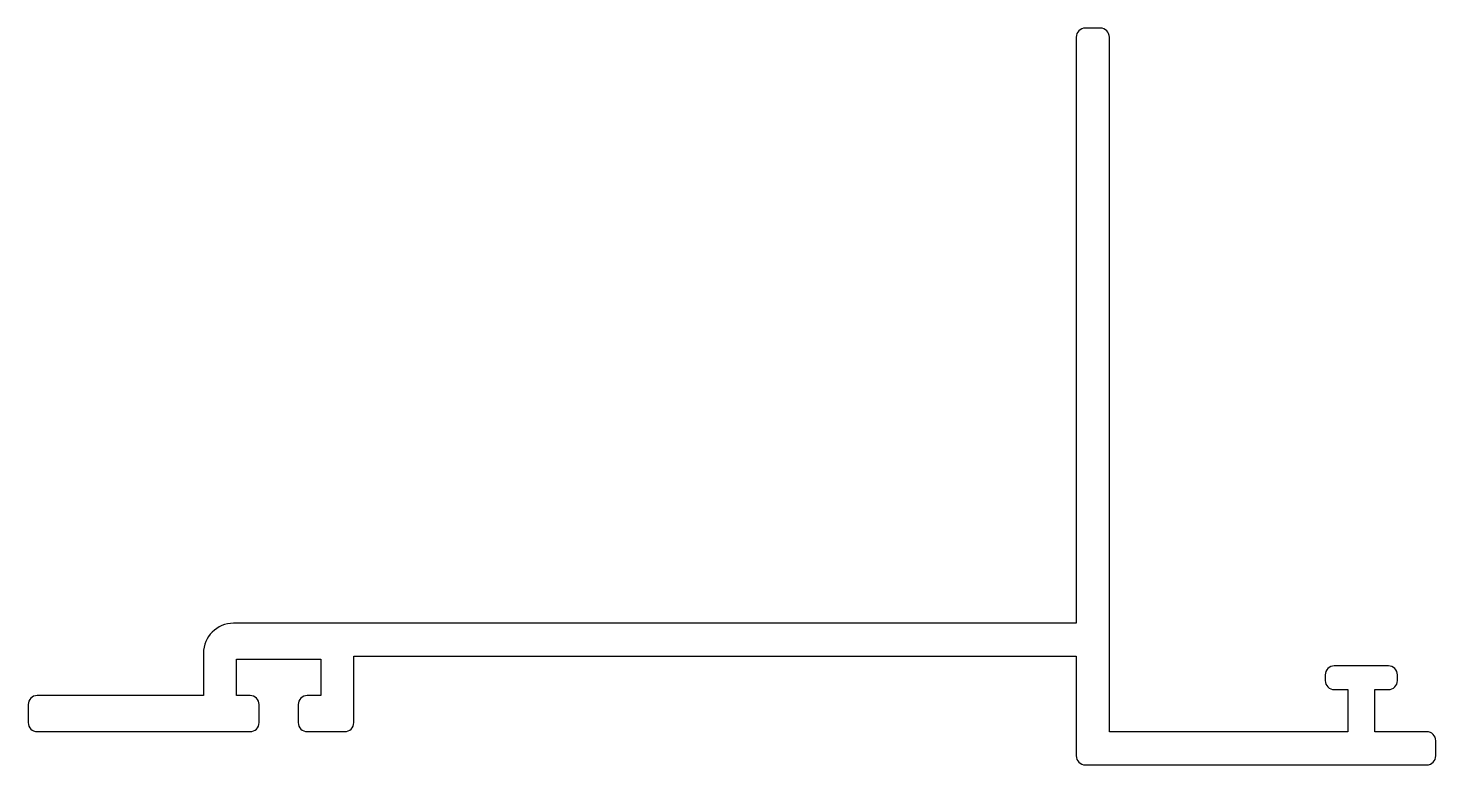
# Model space of a CAD drawing. Extents: x 371.1 to 417.9, y 606.5 to 631.
import ezdxf

# ---------------------------------------------------------------- set-up
doc = ezdxf.new("R2010")
doc.units = 0
doc.layers.get('0').update_dxf_attribs({"linetype": 'CONTINUOUS'})

msp = doc.modelspace()

# ---------------------------------------------------------------- linework, layer by layer
at = {"color": 7, "linetype": 'CONTINUOUS'}
for p, q in [((406.771, 630.987), (406.271, 630.987)), ((405.971, 630.687), (405.971, 611.198)), ((407.071, 607.587), (407.071, 630.687)), ((405.971, 611.198), (377.95, 611.198)), ((376.95, 610.198), (376.95, 608.791)), ((378.05, 608.791), (378.05, 609.998)), ((378.05, 609.998), (380.85, 609.998)), ((380.85, 609.998), (380.85, 609.798)), ((381.95, 607.891), (381.95, 610.098)), ((381.95, 610.098), (405.971, 610.098)), ((405.971, 610.098), (405.971, 606.787)), ((380.85, 609.798), (380.85, 608.791)), ((414.249, 609.478), (414.249, 609.291)), ((416.349, 609.778), (414.549, 609.778)), ((416.649, 609.291), (416.649, 609.478)), ((414.549, 608.991), (414.999, 608.991)), ((414.999, 608.991), (414.999, 607.587)), ((415.899, 607.587), (415.899, 608.991)), ((415.899, 608.991), (416.349, 608.991)), ((371.122, 608.491), (371.122, 607.891)), ((376.95, 608.791), (371.422, 608.791)), ((378.5, 608.791), (378.05, 608.791)), ((378.8, 607.891), (378.8, 608.491)), ((380.1, 608.491), (380.1, 607.891)), ((380.85, 608.791), (380.4, 608.791)), ((371.422, 607.591), (378.5, 607.591)), ((380.4, 607.591), (381.65, 607.591)), ((414.999, 607.587), (407.071, 607.587)), ((417.627, 607.587), (415.899, 607.587)), ((417.927, 606.787), (417.927, 607.287)), ((406.271, 606.487), (417.627, 606.487))]:
    msp.add_line(p, q, dxfattribs=at)
for centre, radius, start, end in [((406.271, 630.687), 0.3, 90, 180), ((406.771, 630.687), 0.3, 0, 90), ((377.95, 610.198), 1, 90, 180), ((414.549, 609.478), 0.3, 90, 180), ((416.349, 609.478), 0.3, 0, 90), ((414.549, 609.291), 0.3, 180, 270), ((416.349, 609.291), 0.3, 270, 0), ((371.422, 608.491), 0.3, 90, 180), ((378.5, 608.491), 0.3, 0, 90), ((380.4, 608.491), 0.3, 90, 180), ((371.422, 607.891), 0.3, 180, 270), ((378.5, 607.891), 0.3, 270, 0), ((380.4, 607.891), 0.3, 180, 270), ((381.65, 607.891), 0.3, 270, 0), ((417.627, 607.287), 0.3, 0, 90), ((406.271, 606.787), 0.3, 180, 270), ((417.627, 606.787), 0.3, 270, 360)]:
    msp.add_arc(centre, radius, start, end, dxfattribs=at)

doc.saveas('drawing.dxf')
